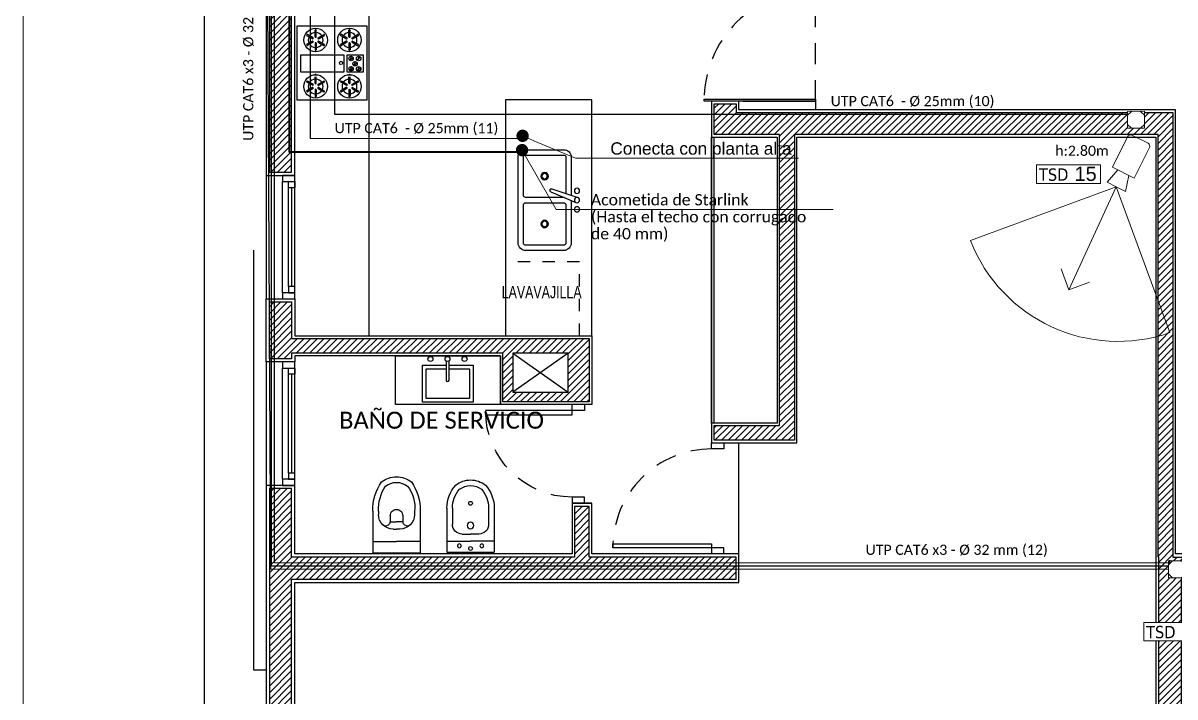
# Model space of a CAD drawing. Header units: millimetres. Extents: x 430 to 1353, y -204 to 152.
# Drawn here: x 641.06 to 650.39, y -115.52 to -110.06 of the extents above; entities that cross this region are included whole.
import ezdxf
from ezdxf import colors
from ezdxf.entities.mleader import LeaderData, LeaderLine
from ezdxf.enums import TextEntityAlignment as Align
from ezdxf.math import Vec2, Vec3

# ---------------------------------------------------------------- set-up
doc = ezdxf.new("R2010")
doc.units = ezdxf.units.MM
doc.linetypes.add('DASHED', pattern=[0.3, 0.17, -0.13])
doc.linetypes.add('HIDDENX3', pattern=[0.15, 0.1, -0.05])
doc.layers.get('0').update_dxf_attribs({"color": 250})
for name, color, linetype in [('AN - Texto 1-25', 252, 'Continuous'), ('AR - Carpinteria', 252, 'Continuous'), ('AR - Equipamiento Fijo', 252, 'Continuous'), ('AR - Ht', 252, 'Continuous'), ('AR - Proyeccion', 252, 'DASHED'), ('AR - Vista 05', 252, 'Continuous'), ('AR - Vista 1', 252, 'Continuous'), ('AR - Vista 4', 252, 'Continuous'), ('AR_Vista 1', 252, 'Continuous'), ('ER-AA', 252, 'HIDDENX3'), ('ND- ESPACIOS', 253, 'Continuous')]:
    doc.layers.add(name, color=color, linetype=linetype)
for name, color, linetype, lineweight in [('ND-Cotas', 252, 'Continuous', 9), ('ND-GLOBAL_Notas', 252, 'Continuous', 9), ('ND-SD_Acometida', 150, 'Continuous', 40), ('ND-SD_Boca', 20, 'Continuous', 9), ('ND-SD_utp_cat6', 30, 'Continuous', 30), ('ND-Texto2', 252, 'Continuous', 9)]:
    doc.layers.add(name, color=color, linetype=linetype, lineweight=lineweight)
doc.styles.add('1', font='arial.ttf')
doc.styles.add('1.50 txt especificaciones', font='tahoma.ttf', dxfattribs={"height": 0.075})
doc.styles.add('50-TXT', font='GOTHIC.TTF', dxfattribs={"width": 0.75, "height": 0.1})
doc.styles.add('Romans 1.100', font='ROMANS.shx', dxfattribs={"height": 0.15})
doc.styles.get("Standard").update_dxf_attribs({"font": 'arial.ttf'})

# ---------------------------------------------------------------- blocks, each defined once
blk = doc.blocks.new('Camara_UTP')
at = {"ltscale": 0.5}
for p, q in [((0.3021, 0.0992), (0.3021, 0)), ((0.3021, 0.0496), (0.4299, 0.0826)), ((0.4299, 0.0826), (0.4299, 0)), ((0.4299, -0.0826), (0.4299, 0)), ((0.3021, -0.0496), (0.4299, -0.0826))]:
    blk.add_line(p, q, dxfattribs=at)
blk.add_lwpolyline([(0.0264, 0.0992), (0.3021, 0.0992), (0.3021, -0.0992), (0.0264, -0.0992, -0.414214), (0, -0.0727), (0, 0.0727, -0.414214)], format="xyb", close=True, dxfattribs=at)
blk = doc.blocks.new('Angulo camara')
for p, q in [((0, 0), (0.6486, 0.6486)), ((0.6486, 0.6486), (0.4694, 0.6486)), ((0.6486, 0.6486), (0.6486, 0.4694))]:
    blk.add_line(p, q)
blk.add_lwpolyline([(0, 1.2576), (0, 0), (1.2576, 0)])
blk.add_arc((-0.0226, -0.0226), 1.2804, 1.01175, 88.98825)
blk = doc.blocks.new('Caja estanca 10x10')
blk.add_wipeout([(-0.0692, 0.0688), (0.0677, 0.0688), (0.0677, -0.0677), (-0.0692, -0.0677)])
for p, q in [((-0.0381, 0.0688), (-0.0692, 0.0377)), ((0.0366, 0.0688), (0.0677, 0.0377)), ((-0.0381, -0.0677), (-0.0692, -0.0366)), ((0.0366, -0.0677), (0.0677, -0.0366))]:
    blk.add_line(p, q)
blk.add_lwpolyline([(-0.0692, 0.0688), (0.0677, 0.0688), (0.0677, -0.0677), (-0.0692, -0.0677)], close=True)
blk = doc.blocks.new('_Dot')
at = {"color": 0, "linetype": 'ByBlock', "lineweight": -2}
blk.add_line((-0.5, 0), (-1, 0), dxfattribs=at)
at = {"color": 0, "linetype": 'ByBlock', "const_width": 0.5}
blk.add_lwpolyline([(-0.25, 0, 1), (0.25, 0, 1)], format="xyb", close=True, dxfattribs=at)
blk = doc.blocks.new('Estufa-p02')
for p, q in [((-0.4498, 0.1991), (-0.4944, 0.2249)), ((-0.4448, 0.2078), (-0.4894, 0.2335)), ((-0.4289, 0.217), (-0.4289, 0.2684)), ((-0.4189, 0.217), (-0.4189, 0.2684)), ((-0.403, 0.2078), (-0.3584, 0.2335)), ((-0.398, 0.1991), (-0.3534, 0.2249)), ((-0.176, 0.1991), (-0.2205, 0.2249)), ((-0.171, 0.2078), (-0.2155, 0.2335)), ((-0.1551, 0.217), (-0.1551, 0.2684)), ((-0.1451, 0.217), (-0.1451, 0.2684)), ((-0.1291, 0.2078), (-0.0846, 0.2335)), ((-0.1241, 0.1991), (-0.0796, 0.2249)), ((-0.4498, 0.1808), (-0.4944, 0.155)), ((-0.4448, 0.1721), (-0.4894, 0.1464)), ((-0.4289, 0.1629), (-0.4289, 0.1115)), ((-0.4189, 0.1629), (-0.4189, 0.1115)), ((-0.403, 0.1721), (-0.3584, 0.1464)), ((-0.398, 0.1808), (-0.3534, 0.155)), ((-0.176, 0.1808), (-0.2205, 0.155)), ((-0.171, 0.1721), (-0.2155, 0.1464)), ((-0.1551, 0.1629), (-0.1551, 0.1115)), ((-0.1451, 0.1629), (-0.1451, 0.1115)), ((-0.1291, 0.1721), (-0.0846, 0.1464)), ((-0.1241, 0.1808), (-0.0796, 0.155)), ((-0.489, 0.0643), (-0.5145, 0.0408)), ((-0.502, 0.0292), (-0.489, 0.0622)), ((-0.4598, 0.0216), (-0.4852, -0.0019)), ((-0.4728, -0.0114), (-0.4598, 0.0216)), ((-0.4275, 0.062), (-0.4529, 0.0385)), ((-0.4405, 0.0289), (-0.4275, 0.062)), ((-0.4891, -0.0253), (-0.5146, -0.0487)), ((-0.5021, -0.0542), (-0.4891, -0.0211)), ((-0.4276, -0.0214), (-0.4531, -0.0448)), ((-0.4406, -0.0544), (-0.4276, -0.0214)), ((-0.4498, -0.1768), (-0.4944, -0.1511)), ((-0.4448, -0.1682), (-0.4894, -0.1425)), ((-0.4289, -0.159), (-0.4289, -0.1076)), ((-0.4189, -0.159), (-0.4189, -0.1076)), ((-0.403, -0.1682), (-0.3584, -0.1425)), ((-0.398, -0.1768), (-0.3534, -0.1511)), ((-0.176, -0.1768), (-0.2205, -0.1511)), ((-0.171, -0.1682), (-0.2155, -0.1425)), ((-0.1551, -0.159), (-0.1551, -0.1076)), ((-0.1451, -0.159), (-0.1451, -0.1076)), ((-0.1291, -0.1682), (-0.0846, -0.1425)), ((-0.1241, -0.1768), (-0.0796, -0.1511)), ((-0.4498, -0.1952), (-0.4944, -0.2209)), ((-0.4448, -0.2039), (-0.4894, -0.2296)), ((-0.4289, -0.2131), (-0.4289, -0.2645)), ((-0.4189, -0.2131), (-0.4189, -0.2645)), ((-0.403, -0.2039), (-0.3584, -0.2296)), ((-0.398, -0.1952), (-0.3534, -0.2209)), ((-0.176, -0.1952), (-0.2205, -0.2209)), ((-0.171, -0.2039), (-0.2155, -0.2296)), ((-0.1551, -0.2131), (-0.1551, -0.2645)), ((-0.1451, -0.2131), (-0.1451, -0.2645)), ((-0.1291, -0.2039), (-0.0846, -0.2296)), ((-0.1241, -0.1952), (-0.0796, -0.2209))]:
    blk.add_line(p, q)
for points in [[(-0.565, 0.3), (0, 0.3), (0, -0.3), (-0.565, -0.3)], [(-0.5352, 0.0745), (-0.4058, 0.0745), (-0.4058, -0.0656), (-0.5352, -0.0656)], [(-0.3787, 0.0745), (-0.0315, 0.0745), (-0.0315, -0.0656), (-0.3787, -0.0656)]]:
    blk.add_lwpolyline(points, close=True)
for centre, radius in [((-0.4239, 0.1899), 0.095), ((-0.1501, 0.1899), 0.095), ((-0.4982, 0.0468), 0.018), ((-0.4697, 0.0066), 0.018), ((-0.4371, 0.0468), 0.018), ((-0.3554, -0.0006), 0.0133), ((-0.4239, -0.186), 0.095), ((-0.4982, -0.0367), 0.018), ((-0.4371, -0.0367), 0.018), ((-0.1501, -0.186), 0.095)]:
    blk.add_circle(centre, radius)
for centre, radius, start, end in [((-0.4919, 0.2292), 0.005, 60, 240), ((-0.4239, 0.1899), 0.06, 153.82255, 206.17745), ((-0.4239, 0.1899), 0.06, 93.82255, 146.17745), ((-0.4473, 0.2035), 0.005, 240, 60), ((-0.4239, 0.2684), 0.005, 360, 180), ((-0.4239, 0.217), 0.005, 180, 0), ((-0.4239, 0.1899), 0.06, 33.82255, 86.17745), ((-0.4005, 0.2035), 0.005, 120, 300), ((-0.4239, 0.1899), 0.06, 333.82255, 26.17745), ((-0.3559, 0.2292), 0.005, 300, 120), ((-0.218, 0.2292), 0.005, 60, 240), ((-0.1501, 0.1899), 0.06, 153.82255, 206.17745), ((-0.1501, 0.1899), 0.06, 93.82255, 146.17745), ((-0.1735, 0.2035), 0.005, 240, 60), ((-0.1501, 0.2684), 0.005, 360, 180), ((-0.1501, 0.217), 0.005, 180, 0), ((-0.1501, 0.1899), 0.06, 33.82255, 86.17745), ((-0.1266, 0.2035), 0.005, 120, 300), ((-0.1501, 0.1899), 0.06, 333.82255, 26.17745), ((-0.0821, 0.2292), 0.005, 300, 120), ((-0.4919, 0.1507), 0.005, 120, 300), ((-0.4239, 0.1899), 0.06, 213.82255, 266.17745), ((-0.4473, 0.1764), 0.005, 300, 120), ((-0.4239, 0.1629), 0.005, 0, 180), ((-0.4239, 0.0965), 0.005, 180, 360), ((-0.4239, 0.1899), 0.06, 273.82255, 326.17745), ((-0.4005, 0.1764), 0.005, 60, 240), ((-0.3559, 0.1507), 0.005, 240, 60), ((-0.218, 0.1507), 0.005, 120, 300), ((-0.1501, 0.1899), 0.06, 213.82255, 266.17745), ((-0.1735, 0.1764), 0.005, 300, 120), ((-0.1501, 0.1629), 0.005, 0, 180), ((-0.1501, 0.0965), 0.005, 180, 360), ((-0.1501, 0.1899), 0.06, 273.82255, 326.17745), ((-0.1266, 0.1764), 0.005, 60, 240), ((-0.0821, 0.1507), 0.005, 240, 60), ((-0.4919, -0.1468), 0.005, 60, 240), ((-0.4239, -0.186), 0.06, 153.82255, 206.17745), ((-0.4239, -0.186), 0.06, 93.82255, 146.17745), ((-0.4473, -0.1725), 0.005, 240, 60), ((-0.4239, -0.1076), 0.005, 360, 180), ((-0.4239, -0.159), 0.005, 180, 0), ((-0.4239, -0.186), 0.06, 33.82255, 86.17745), ((-0.4005, -0.1725), 0.005, 120, 300), ((-0.4239, -0.186), 0.06, 333.82255, 26.17745), ((-0.3559, -0.1468), 0.005, 300, 120), ((-0.218, -0.1468), 0.005, 60, 240), ((-0.1501, -0.186), 0.06, 153.82255, 206.17745), ((-0.1501, -0.186), 0.06, 93.82255, 146.17745), ((-0.1735, -0.1725), 0.005, 240, 60), ((-0.1501, -0.1076), 0.005, 360, 180), ((-0.1501, -0.159), 0.005, 180, 0), ((-0.1501, -0.186), 0.06, 33.82255, 86.17745), ((-0.1266, -0.1725), 0.005, 120, 300), ((-0.1501, -0.186), 0.06, 333.82255, 26.17745), ((-0.0821, -0.1468), 0.005, 300, 120), ((-0.4919, -0.2253), 0.005, 120, 300), ((-0.4239, -0.186), 0.06, 213.82255, 266.17745), ((-0.4473, -0.1996), 0.005, 300, 120), ((-0.4239, -0.2131), 0.005, 0, 180), ((-0.4239, -0.2645), 0.005, 180, 360), ((-0.4239, -0.186), 0.06, 273.82255, 326.17745), ((-0.4005, -0.1996), 0.005, 60, 240), ((-0.3559, -0.2253), 0.005, 240, 60), ((-0.218, -0.2253), 0.005, 120, 300), ((-0.1501, -0.186), 0.06, 213.82255, 266.17745), ((-0.1735, -0.1996), 0.005, 300, 120), ((-0.1501, -0.2131), 0.005, 0, 180), ((-0.1501, -0.2645), 0.005, 180, 360), ((-0.1501, -0.186), 0.06, 273.82255, 326.17745), ((-0.1266, -0.1996), 0.005, 60, 240), ((-0.0821, -0.2253), 0.005, 240, 60)]:
    blk.add_arc(centre, radius, start, end)
blk = doc.blocks.new('*U491')
blk.add_lwpolyline([(0.05, 0.1), (0.05, 0.9), (0.0833, 0.9), (0.0833, 0.1)], close=True)
for points in [[(0, 0), (0.05, 0), (0.05, 0.1), (0, 0.1)], [(0.9, 0), (0.85, 0), (0.85, 0.1), (0.9, 0.1)]]:
    blk.add_lwpolyline(points)
at = {"color": 8, "linetype": 'DASHED'}
blk.add_arc((0.05, 0.1), 0.8, 360, 90, dxfattribs=at)
blk = doc.blocks.new('*U492')
blk.add_lwpolyline([(0.05, 0.1), (0.05, 0.8), (0.0833, 0.8), (0.0833, 0.1)], close=True)
for points in [[(0, 0), (0.05, 0), (0.05, 0.1), (0, 0.1)], [(0.8, 0), (0.75, 0), (0.75, 0.1), (0.8, 0.1)]]:
    blk.add_lwpolyline(points)
at = {"color": 8, "linetype": 'DASHED'}
blk.add_arc((0.05, 0.1), 0.7, 360, 90, dxfattribs=at)
blk = doc.blocks.new('INOD3-VS')
for p, q in [((-0.19, 0), (0.19, 0)), ((-0.19, -0.3341), (-0.19, 0)), ((0.19, -0.3341), (0.19, 0)), ((-0.19, -0.09), (0, -0.09)), ((0.19, -0.09), (0, -0.09)), ((-0.05, -0.2972), (-0.05, -0.2472)), ((-0.05, -0.2472), (0, -0.2472)), ((-0.0277, -0.19), (0, -0.19)), ((0.0277, -0.19), (0, -0.19)), ((0.05, -0.2472), (0, -0.2472)), ((0.05, -0.2972), (0.05, -0.2472)), ((-0.145, -0.3341), (-0.145, -0.3073)), ((0.145, -0.3341), (0.145, -0.3073))]:
    blk.add_line(p, q)
for centre, radius, start, end in [((-0.0277, -0.3073), 0.1173, 90, 179.99998), ((-0.0948, -0.2591), 0.0464, 14.88512, 92.9268), ((0.0277, -0.3073), 0.1173, 0.00002, 90), ((0.0948, -0.2591), 0.0464, 87.0732, 165.11488), ((0.1948, -0.3441), 0.3849, 178.52085, 215.40847), ((0.1977, -0.3446), 0.3429, 178.2465, 213.55057), ((0, -0.2972), 0.05, 179.99997, 270), ((0, -0.2972), 0.05, 270, 0.00003), ((-0.1274, -0.3646), 0.2741, 321.81013, 6.3928), ((-0.1924, -0.3448), 0.3826, 324.47335, 1.59733), ((0, -0.4189), 0.145, 232.61896, 270), ((0, -0.4189), 0.145, 270, 307.38104), ((0, -0.4189), 0.19, 231.24686, 270), ((0, -0.4189), 0.19, 270, 308.75314)]:
    blk.add_arc(centre, radius, start, end)
blk = doc.blocks.new('BIDE2-VS')
for p, q in [((-0.19, 0), (0.19, 0)), ((-0.19, -0.3541), (-0.19, 0)), ((0.19, -0.3541), (0.19, 0)), ((-0.19, -0.09), (0, -0.09)), ((0.19, -0.09), (0, -0.09)), ((-0.0669, -0.146), (0, -0.146)), ((0.0669, -0.146), (0, -0.146)), ((-0.145, -0.3541), (-0.145, -0.2242)), ((0.145, -0.3541), (0.145, -0.2242)), ((-0.145, -0.3541), (-0.145, -0.3273))]:
    blk.add_line(p, q)
for centre, radius in [((-0.09, -0.0515), 0.015), ((0.09, -0.0515), 0.015), ((0, -0.215), 0.026)]:
    blk.add_circle(centre, radius)
for centre, radius, start, end in [((0, -0.0302), 0.015, 90, 270), ((0, -0.0302), 0.015, 270, 90), ((-0.0669, -0.2242), 0.0781, 89.99997, 179.99998), ((0.0669, -0.2242), 0.0781, 0.00002, 90.00003), ((0.0839, -0.3541), 0.2739, 179.99999, 222.22556), ((0.0839, -0.3541), 0.2289, 179.99999, 221.31589), ((-0.0839, -0.3541), 0.2289, 318.68411, 0.00001), ((-0.0839, -0.3541), 0.2739, 317.77444, 0.00001), ((0, -0.3927), 0.015, 90, 270), ((0, -0.3927), 0.015, 270, 90), ((0, -0.39), 0.19, 231.24686, 270), ((0, -0.39), 0.145, 232.61896, 270), ((0, -0.39), 0.145, 270, 307.38104), ((0, -0.39), 0.19, 270, 308.75314)]:
    blk.add_arc(centre, radius, start, end)
blk = doc.blocks.new('*U496')
at = {"color": 8}
blk.add_line((0.9, 0.025), (0.1, 0.025), dxfattribs=at)
at = {"layer": 'AR - Carpinteria'}
for p, q in [((0.05, 0.1), (0.95, 0.1)), ((0.05, 0), (0.95, 0)), ((0.1, 0.05), (0.9, 0.05))]:
    blk.add_line(p, q, dxfattribs=at)
for points in [[(0, 0), (0.05, 0), (0.05, 0.1), (0, 0.1)], [(0.95, 0), (1, 0), (1, 0.1), (0.95, 0.1)], [(0.05, 0), (0.1, 0), (0.1, 0.05), (0.05, 0.05)], [(0.95, 0), (0.9, 0), (0.9, 0.05), (0.95, 0.05)]]:
    blk.add_lwpolyline(points, close=True, dxfattribs=at)
blk = doc.blocks.new('Tarja-p07')
for p, q in [((-0.475, 0.56), (-0.475, 0.2)), ((0.405, 0.63), (-0.405, 0.63)), ((0.475, 0.2), (0.475, 0.56)), ((-0.106, 0.312), (-0.024, 0.067)), ((-0.079, 0.322), (0.023, 0.085)), ((-0.405, 0.13), (-0.045, 0.13)), ((0.004, 0.13), (0.405, 0.13))]:
    blk.add_line(p, q)
for points in [[(-0.025, 0.197, 0.035735), (-0.025, 0.2), (-0.025, 0.56, 0.414214), (-0.045, 0.58), (-0.405, 0.58, 0.414214), (-0.425, 0.56)], [(-0.425, 0.56), (-0.425, 0.2, 0.414214), (-0.405, 0.18), (-0.062, 0.18, 0.414214)]]:
    blk.add_lwpolyline(points, format="xyb")
blk.add_lwpolyline([(0.025, 0.56), (0.025, 0.2, 0.414214), (0.045, 0.18), (0.405, 0.18, 0.414214), (0.425, 0.2), (0.425, 0.56, 0.414214), (0.405, 0.58), (0.045, 0.58, 0.414214)], format="xyb", close=True)
for centre, radius in [((-0.225, 0.38), 0.035), ((-0.225, 0.38), 0.025), ((0.225, 0.38), 0.035), ((0.225, 0.38), 0.025), ((-0.087, 0.075), 0.025), ((0, 0.075), 0.025), ((0.087, 0.075), 0.025)]:
    blk.add_circle(centre, radius)
for centre, radius, start, end in [((-0.405, 0.56), 0.07, 90, 180), ((0.405, 0.56), 0.07, 360, 90), ((-0.092, 0.316), 0.0147, 23.221, 198.6421), ((-0.405, 0.2), 0.07, 180, 270), ((-0.405, 0.2), 0.02, 180, 270), ((-0.405, 0.2), 0.02, 180, 270), ((0.405, 0.2), 0.07, 270, 360)]:
    blk.add_arc(centre, radius, start, end)
blk = doc.blocks.new('PLANTA BAJA')
at = {"layer": 'AR - Ht', "true_color": 0x383838, "transparency": 33554610}
h = blk.add_hatch(dxfattribs=at)
h.set_pattern_fill('ANSI31', color=250, scale=0.012)
h.set_pattern_definition([(45, (-605.2518, -51.777135), (-0.0269407684, 0.0269407684), [])])
h.paths.add_polyline_path([(23.605, 24.735), (23.425, 24.735), (23.425, 24.69), (22.52, 24.69), (22.52, 24.6304), (22.7591, 24.6304), (22.7591, 24.5804), (22.52, 24.5804), (22.52, 24.52), (23.425, 24.52), (23.425, 24.45), (23.605, 24.45)])
h.paths.add_polyline_path([(18.205, 30.805), (18.025, 30.805), (18.025, 30.625), (18.205, 30.625)])
h.paths.add_polyline_path([(0.205, 16.225), (1.215, 16.225), (1.215, 16.405), (0.025, 16.405), (0.025, 10.52), (0.205, 10.52), (0.205, 11.8904), (0.205, 13.0025), (1.1975, 13.0025), (1.1975, 13.0679), (0.5175, 13.0679), (0.5175, 13.1179), (1.1975, 13.1179), (1.1975, 13.1825), (0.205, 13.1825), (0.205, 14.9569), (0.82, 14.9569), (0.82, 15.0769), (0.205, 15.0769)])
h.paths.add_polyline_path([(4.45, 16.405), (2.165, 16.405), (2.165, 16.225), (3.625, 16.225), (3.625, 13.1825), (2.6375, 13.1825), (2.6375, 13.1179), (3.3175, 13.1179), (3.3175, 13.0679), (2.6375, 13.0679), (2.6375, 13.0025), (3.625, 13.0025), (3.625, 12.015), (3.805, 12.015), (3.805, 16.225), (4.45, 16.225)])
h.paths.add_polyline_path([(7.455, 16.405), (5.5, 16.405), (5.5, 16.225), (7.455, 16.225)])
h.paths.add_polyline_path([(7.34, 11.005), (3.805, 11.005), (3.805, 11.075), (3.625, 11.075), (3.625, 10.825), (4.155, 10.825), (4.155, 8.47), (3.625, 8.47), (3.625, 8.35), (4.275, 8.35), (4.275, 10.825), (7.22, 10.825), (7.22, 7.405), (7.225, 7.405), (7.225, 0.025), (7.405, 0.025), (7.405, 7.225), (7.475, 7.225), (7.475, 7.405), (7.34, 7.405)])
h.paths.add_polyline_path([(3.805, 7.405), (2.615, 7.405), (2.615, 7.8154), (2.495, 7.8154), (2.495, 7.405), (0.205, 7.405), (0.205, 7.96), (0.025, 7.96), (0.025, 0.025), (0.205, 0.025), (0.205, 7.225), (3.805, 7.225)])
h.paths.add_polyline_path([(11.69, 7.405), (9.89, 7.405), (9.725, 7.405), (9.725, 7.225), (11.69, 7.225)])
h.paths.add_polyline_path([(14.62, 11.005), (10.81, 11.005), (10.81, 10.825), (14.62, 10.825)])
h.paths.add_polyline_path([(18.225, 11.005), (15.875, 11.005), (15.875, 10.825), (18.055, 10.825), (18.055, 9.505), (17.475, 9.505), (17.475, 9.175), (17.215, 9.175), (17.215, 9.055), (18.055, 9.055), (18.055, 7.405), (17.47, 7.405), (17.47, 7.225), (18.035, 7.225), (18.195, 7.225), (18.22, 7.225), (18.22, 7.405), (18.175, 7.405), (18.175, 10.825), (18.225, 10.825)])
h.paths.add_polyline_path([(18.055, 9.425), (18.055, 9.175), (17.555, 9.175), (17.555, 9.425)], flags=16)
h.paths.add_polyline_path([(16.42, 7.405), (16.375, 7.405), (16.375, 9.95), (16.255, 9.95), (16.255, 7.405), (13.74, 7.405), (13.74, 7.225), (14.29, 7.225), (14.29, 5.415), (14.74, 5.415), (14.74, 7.225), (16.395, 7.225), (16.42, 7.2251)])
h.paths.add_polyline_path([(23.605, 16.405), (21.57, 16.405), (21.57, 16.225), (23.425, 16.225), (23.425, 11.685), (19.375, 11.685), (19.375, 12.365), (19.255, 12.365), (19.17, 12.365), (19.17, 12.245), (19.255, 12.245), (19.255, 11.005), (19.165, 11.005), (19.165, 10.825), (19.375, 10.825), (19.375, 11.565), (23.425, 11.565), (23.425, 7.405), (21.57, 7.405), (21.57, 7.225), (23.605, 7.225)])
h.paths.add_polyline_path([(18.22, 16.405), (17.91, 16.405), (17.91, 16.225), (18.055, 16.225), (18.055, 12.25), (18.22, 12.25), (18.22, 12.36), (18.175, 12.36), (18.175, 16.225), (18.22, 16.225)])
h.paths.add_polyline_path([(21.77, 23.57), (20.7625, 23.57), (20.7625, 23.535), (21.3625, 23.535), (21.3625, 23.435), (20.7625, 23.435), (20.7625, 23.4), (21.66, 23.4), (21.66, 23.165), (21.77, 23.165)])
h.paths.add_polyline_path([(18.9175, 23.535), (19.5125, 23.535), (19.5125, 23.57), (18.215, 23.57), (18.215, 23.615), (18.025, 23.615), (18.025, 19.825), (18.23, 19.825), (18.255, 19.825), (18.255, 20.005), (18.205, 20.005), (18.205, 23.4), (19.5125, 23.4), (19.5125, 23.435), (18.9175, 23.435)])
h.paths.add_polyline_path([(23.605, 30.805), (23.355, 30.805), (23.355, 30.625), (23.425, 30.625), (23.425, 26.15), (21.66, 26.15), (21.66, 24.52), (21.77, 24.52), (21.77, 26.04), (23.425, 26.04), (23.425, 25.785), (23.605, 25.785)])
h.paths.add_polyline_path([(3.825, 20.005), (2.3749, 20.005), (2.3749, 20.055), (2.265, 20.055), (2.265, 20.005), (0.205, 20.005), (0.205, 20.055), (0.025, 20.055), (0.025, 19.825), (3.825, 19.825)])
h.paths.add_polyline_path([(5.605, 23.61), (5.425, 23.61), (5.425, 20.005), (5.375, 20.005), (5.375, 19.825), (5.4, 19.825), (5.605, 19.825)])
h.paths.add_polyline_path([(5.605, 30.805), (5.425, 30.805), (5.425, 30.625), (5.605, 30.625)])
h.paths.add_polyline_path([(0.21, 21.41), (0.21, 21.66), (0.36, 21.66), (0.36, 21.41)], flags=16)
h.paths.add_polyline_path([(0.435, 21.66), (2.2649, 21.66), (2.2649, 20.905), (2.3749, 20.905), (2.3749, 21.66), (4.055, 21.66), (4.055, 20.96), (4.165, 20.96), (4.165, 21.635), (4.165, 22.685), (4.015, 22.685), (4.015, 21.77), (1.965, 21.77), (1.965, 22.685), (1.815, 22.685), (1.815, 21.77), (0.42, 21.77), (0.205, 21.77), (0.205, 30.625), (0.275, 30.625), (0.275, 30.805), (0.23, 30.805), (0.025, 30.805), (0.025, 21.085), (0.205, 21.085), (0.205, 21.335), (0.435, 21.335)])
h.paths.add_polyline_path([(1.995, 8.7404), (1.995, 9.055), (2.445, 9.055), (2.445, 8.7404)], flags=16)
h.paths.add_polyline_path([(2.615, 9.035), (2.615, 9.175), (0.205, 9.175), (0.205, 9.47), (0.025, 9.47), (0.025, 9.035), (0.025, 9.01), (0.205, 9.01), (0.205, 9.055), (1.915, 9.055), (1.915, 8.6604), (2.615, 8.6604)])
h.paths.add_polyline_path([(23.425, 21.935), (23.17, 21.935), (23.17, 22.09), (23.425, 22.09)], flags=16)
h.paths.add_polyline_path([(23.605, 23.4), (23.425, 23.4), (23.425, 23.335), (22.62, 23.335), (22.62, 23.2754), (22.8591, 23.2754), (22.8591, 23.2254), (22.62, 23.2254), (22.62, 23.165), (23.425, 23.165), (23.425, 22.165), (23.095, 22.165), (23.095, 21.935), (21.795, 21.935), (21.66, 21.935), (21.66, 21.865), (21.795, 21.865), (23.425, 21.865), (23.425, 20.005), (21.77, 20.005), (21.77, 21.115), (21.66, 21.115), (21.66, 20.005), (21.605, 20.005), (21.605, 19.825), (21.64, 19.825), (23.605, 19.825)])
at = {"layer": 'AN - Texto 1-25'}
blk.add_line((1.895, 9.055), (1.895, 9.055), dxfattribs=at)
at = {"layer": 'AR - Carpinteria'}
for p, q in [((0, 10.495), (0, 9.495)), ((0, 8.985), (0, 7.985)), ((3.825, 7.43), (3.825, 8.33))]:
    blk.add_line(p, q, dxfattribs=at)
blk.add_lwpolyline([(4.445, 11.095), (3.545, 11.095), (3.545, 11.113), (4.445, 11.113)], close=True, dxfattribs=at)
at = {"layer": 'AR - Equipamiento Fijo'}
for p, q in [((0.83, 12.985), (0.83, 9.195)), ((2.635, 9.195), (2.635, 9.795)), ((1.4549, 8.9922), (1.4549, 8.8376)), ((1.4789, 8.9922), (1.4789, 8.8376))]:
    blk.add_line(p, q, dxfattribs=at)
for points in [[(2.635, 9.795), (2.635, 11.1059), (1.935, 11.1059), (1.935, 9.195)], [(1.4789, 8.9585), (1.6755, 8.9585), (1.6755, 8.6585), (1.2645, 8.6585), (1.2645, 8.9585), (1.4549, 8.9585)], [(1.4789, 8.9285), (1.6455, 8.9285), (1.6455, 8.6885), (1.2945, 8.6885), (1.2945, 8.9285), (1.4549, 8.9285)]]:
    blk.add_lwpolyline(points, dxfattribs=at)
blk.add_lwpolyline([(1.045, 9.035), (1.895, 9.035), (1.895, 8.6404), (1.045, 8.6404)], close=True, dxfattribs=at)
blk.add_arc((1.4669, 8.8387), 0.0121, 185.54641, 354.45359, dxfattribs=at)
at = {"layer": 'AR - Proyeccion', "color": 8}
blk.add_line((4.445, 11.095), (4.445, 12.013), dxfattribs=at)
at = {"layer": 'AR - Proyeccion', "ltscale": 20}
blk.add_line((3.605, 10.805), (3.605, 8.49), dxfattribs=at)
blk.add_lwpolyline([(0, 6.49), (-0.0998, 6.49), (-0.1002, 17.28), (5.425, 17.28), (5.425, 19.8)], dxfattribs=at)
at = {"layer": 'AR - Proyeccion', "color": 8}
blk.add_arc((4.436, 11.104), 0.8911, 89.34645, 180.57872, dxfattribs=at)
at = {"layer": 'AR - Vista 05'}
for p, q in [((3.8582, 11.095), (4.445, 11.095)), ((4.445, 11.095), (4.445, 11.025))]:
    blk.add_line(p, q, dxfattribs=at)
for points in [[(1.2175, 13.1179), (1.2175, 13.2025), (0.23, 13.2025), (0.23, 14.9369), (0.84, 14.9369), (0.84, 15.0969), (0.23, 15.0969), (0.23, 16.2), (1.24, 16.2), (1.24, 16.43), (0, 16.43), (0, 10.495), (0.23, 10.495), (0.23, 11.8904)], [(2.475, 7.8404), (2.635, 7.8404), (2.475, 7.8404), (2.475, 7.43), (0.23, 7.43), (0.23, 7.985), (0, 7.985), (0, 0), (0.23, 0), (0.23, 7.2), (3.825, 7.2), (3.825, 7.43), (2.635, 7.43), (2.635, 7.8404)]]:
    blk.add_lwpolyline(points, dxfattribs=at)
for points in [[(7.43, 7.2), (7.5, 7.2), (7.5, 7.43), (7.36, 7.43), (7.36, 11.025), (3.825, 11.025), (3.825, 11.095), (3.605, 11.095), (3.605, 10.805), (4.135, 10.805), (4.135, 8.49), (3.605, 8.49), (3.605, 8.33), (4.295, 8.33), (4.295, 10.805), (7.2, 10.805), (7.2, 0), (7.43, 0)], [(2.635, 8.6404), (1.895, 8.6404), (1.895, 9.035), (0.23, 9.035), (0.23, 8.985), (0, 8.985), (0, 9.035), (0, 9.495), (0.23, 9.495), (0.23, 9.195), (2.635, 9.195), (2.635, 9.035)]]:
    blk.add_lwpolyline(points, close=True, dxfattribs=at)
for centre in [(1.3283, 9.0081), (1.4669, 9.0081), (1.6049, 9.0081)]:
    blk.add_circle(centre, 0.02, dxfattribs=at)
at = {"layer": 'AR - Vista 1'}
for p, q in [((3.605, 8.49), (3.605, 10.805)), ((3.625, 8.49), (3.625, 10.805)), ((1.995, 9.055), (2.445, 8.7404)), ((2.445, 9.055), (1.995, 8.7404))]:
    blk.add_line(p, q, dxfattribs=at)
at = {"layer": 'AR - Vista 4'}
blk.add_lwpolyline([(1.1975, 13.1179), (1.1975, 13.1825), (0.205, 13.1825), (0.205, 14.9569), (0.82, 14.9569), (0.82, 15.0769), (0.205, 15.0769), (0.205, 16.225), (1.215, 16.225), (1.215, 16.405), (0.025, 16.405), (0.025, 10.52), (0.205, 10.52), (0.205, 11.8904)], dxfattribs=at)
for points in [[(7.22, 10.825), (4.275, 10.825), (4.275, 8.35), (3.625, 8.35), (3.625, 8.47), (4.155, 8.47), (4.155, 10.825), (3.625, 10.825), (3.625, 11.075), (3.805, 11.075), (3.805, 11.005), (7.34, 11.005), (7.34, 7.405), (7.475, 7.405), (7.475, 7.225), (7.405, 7.225), (7.405, 0.025), (7.225, 0.025), (7.225, 7.405), (7.22, 7.405)], [(2.615, 8.6604), (1.915, 8.6604), (1.915, 9.055), (0.205, 9.055), (0.205, 9.01), (0.025, 9.01), (0.025, 9.035), (0.025, 9.47), (0.205, 9.47), (0.205, 9.175), (2.615, 9.175), (2.615, 9.035)], [(2.445, 9.055), (1.995, 9.055), (1.995, 8.7404), (2.445, 8.7404)], [(2.495, 7.8154), (2.495, 7.405), (0.205, 7.405), (0.205, 7.96), (0.025, 7.96), (0.025, 0.025), (0.205, 0.025), (0.205, 7.225), (3.805, 7.225), (3.805, 7.405), (2.615, 7.405), (2.615, 7.8154)]]:
    blk.add_lwpolyline(points, close=True, dxfattribs=at)
at = {"layer": 'AR_Vista 1'}
blk.add_lwpolyline([(0, 0), (-0.5, 0), (-0.5, 16.43), (-0.5, 16.93), (0, 16.93)], dxfattribs=at)
at = {"layer": 'AR - Carpinteria', "rotation": 90}
for name, p in [('*U496', (0.23, 9.495)), ('*U496', (0.23, 7.985)), ('*U491', (3.705, 7.43))]:
    blk.add_blockref(name, p, dxfattribs=at)
at = {"layer": 'AR - Carpinteria', "xscale": -1.000000000000024, "rotation": 90}
blk.add_blockref('*U492', (2.575, 8.6404), dxfattribs=at)
at = {"layer": 'AR - Equipamiento Fijo', "rotation": 179.9999999999999}
blk.add_blockref('Estufa-p02', (0.2491, 11.405), dxfattribs=at)
at = {"layer": 'AR - Equipamiento Fijo'}
for name, p, xscale, yscale, zscale, rotation in [('Tarja-p07', (2.5797, 10.295), -0.8590521644313922, 0.8590521644313922, 0.8590521644313678, 90), ('INOD3-VS', (1.0539, 7.44), -1.01, 1.01, 1.01, 180), ('BIDE2-VS', (1.6535, 7.4435), -1.01, 1.01, 1.01, 180)]:
    blk.add_blockref(name, p, dxfattribs=dict(at, xscale=xscale, yscale=yscale, zscale=zscale, rotation=rotation))
blk = doc.blocks.new('Toma_Señal _Debil')
at = {"ltscale": 0.5}
blk.add_wipeout([(0, 0), (0.5168, 0), (0.5168, 0.15), (0, 0.15)], dxfattribs=at)
blk.add_lwpolyline([(0, 0), (0.5168, 0), (0.5168, 0.15), (0, 0.15)], close=True, dxfattribs=at)
at = {"ltscale": 0.5, "insert": (0.0199, 0.0196), "char_height": 0.1, "attachment_point": 7, "style": '1.50 txt especificaciones'}
blk.add_mtext_dynamic_manual_height_columns('TSD', width=0.221758, gutter_width=0.2779, heights=[0.1021], dxfattribs=at)
at = {"ltscale": 0.5, "style": '1'}
blk.add_attdef('00', text='', height=1, dxfattribs=at).set_placement((0.3081, 0.0205), (0.4865, 0.0205), align=Align.ALIGNED)

msp = doc.modelspace()

# ---------------------------------------------------------------- linework, layer by layer
at = {"layer": 'ER-AA'}
msp.add_lwpolyline([(644.9692, -112.593), (645.5692, -112.593), (645.5692, -111.993), (644.9692, -111.993), (644.9692, -112.593)], dxfattribs=at)
at = {"layer": 'ND-GLOBAL_Notas'}
msp.add_lwpolyline([(641.0647, -82.4423), (668.7291, -82.4423), (668.7291, -123.7575), (641.0647, -123.7575)], close=True, dxfattribs=at)
at = {"layer": 'ND-SD_Acometida'}
msp.add_lwpolyline([(645.0977, -111.1038), (643.2213, -111.1038), (643.2213, -107.7835)], dxfattribs=at)
at = {"layer": 'ND-SD_utp_cat6'}
for points in [[(650.4008, -114.483), (643.0721, -114.482), (643.0331, -107.3086)], [(650.3862, -114.4579), (643.0764, -114.4569), (643.0764, -107.3086)], [(650.0121, -110.8011), (643.5879, -110.7993), (643.5879, -107.317), (643.2529, -107.317)], [(645.0985, -110.9958), (643.3932, -110.9939), (643.3932, -107.373)], [(656.8168, -114.4588), (650.3862, -114.4579)]]:
    msp.add_lwpolyline(points, dxfattribs=at)

# ---------------------------------------------------------------- block references
at = {"layer": 'AR - Vista 05'}
msp.add_blockref('PLANTA BAJA', (643.0342, -121.788), dxfattribs=at)
at = {"layer": 'ND-SD_Boca'}
for name, p, rotation in [('Camara_UTP', (650.1069, -111.0006), 243.5573335881241), ('Angulo camara', (649.9154, -111.3855), 200.2141439937626)]:
    msp.add_blockref(name, p, dxfattribs=dict(at, rotation=rotation))

# ---------------------------------------------------------------- texts
at = {"layer": 'ER-AA', "style": '50-TXT', "width": 0.75}
msp.add_text('LAVAVAJILLA', height=0.1, dxfattribs=at).set_placement((644.94, -112.2883, 0))
at = {"layer": 'ND- ESPACIOS', "insert": (643.6231, -113.2063), "char_height": 0.15, "attachment_point": 1, "rotation": 0.00461}
msp.add_mtext_dynamic_manual_height_columns('{\\fCalibri|b0|i0|c0|p34;\\H0.91667x;BAÑO DE SERVICIO}', width=2.082022, gutter_width=10.7544, heights=[0.3575], dxfattribs=at)
at = {"layer": 'ND-Cotas', "char_height": 0.09, "attachment_point": 1}
for s, width, gutter_width, insert, rotation in [('{\\fCalibri|b0|i0|c0|p34;\\H0.91667x;UTP CAT6 x3 - Ø 32 mm (12) }', 1.673111, 12.173, (642.8468, -111.0135), 90.00461), ('{\\fCalibri|b0|i0|c0|p34;\\H0.91667x;UTP CAT6  - Ø 25mm (10)}', 2.129747, 9.0166, (647.6032, -110.6501), 0.00461), ('{\\fCalibri|b0|i0|c0|p34;\\H0.91667x;UTP CAT6  - Ø 25mm (11)}', 2.129747, 9.0166, (643.587, -110.869), 0.00461), ('{\\fCalibri|b0|i0|c0|p34;\\H0.91667x;h:2.80m}', 0.67411, 10.291, (649.421, -111.052), 0.00461), ('{\\fCalibri|b0|i0|c0|p34;\\H0.91667x;UTP CAT6 x3 - Ø 32 mm (12)}', 1.673111, 12.173, (647.8852, -114.2829), 0.00461)]:
    msp.add_mtext_dynamic_manual_height_columns(s, width=width, gutter_width=gutter_width, heights=[0.1264], dxfattribs=dict(at, insert=insert, rotation=rotation))

# ---------------------------------------------------------------- leaders
at = {"layer": 'ND-Texto2'}
ml = msp.add_multileader_mtext('Standard', dxfattribs=at)
ml.set_content('{\\fArial|b0|i0|c0|p34;Conecta con planta alta}', color=256, style='Romans 1.100')
ml.set_leader_properties(color=256, linetype='ByLayer', lineweight=-1)
ml.set_arrow_properties(name='DOT')
ml.build(insert=Vec2(0, 0))
ml.multileader.update_dxf_attribs({"text_left_attachment_type": 5, "text_right_attachment_type": 6, "dogleg_length": 0.00005, "arrow_head_size": 0.1})
ctx = ml.context
ctx.base_point, ctx.char_height, ctx.arrow_head_size, ctx.landing_gap_size, ctx.plane_origin = Vec3(645.619, -111.1545), 0.1, 0.1, 0.2, Vec3(648.2328, -107.251)
ctx.left_attachment, ctx.right_attachment = 5, 6
notes = []
notes.append((ctx, [(0, (1, 1, 0), (645.5361, -111.1545), (1, 0), 0.0829, [(0, [(645.1089, -110.9727)], 0, [])])]))
ctx.mtext.insert, ctx.mtext.rotation, ctx.mtext.width, ctx.mtext.defined_height, ctx.mtext.line_spacing_factor, ctx.mtext.flow_direction = Vec3(645.819, -111.0251), 6.283185, 3.024959, 1.2743, 0.9, 5
ml = msp.add_multileader_mtext('Standard', dxfattribs=at)
ml.set_content('{\\fCalibri|b0|i0|c0|p34;\\H0.91667x;Acometida de Starlink\\P(Hasta el techo con corrugado \\Pde 40 mm)}', color=256, style='Romans 1.100')
ml.set_leader_properties(color=256, linetype='ByLayer', lineweight=-1)
ml.set_arrow_properties(name='DOT')
ml.build(insert=Vec2(0, 0))
ml.multileader.update_dxf_attribs({"text_left_attachment_type": 6, "text_right_attachment_type": 6, "dogleg_length": 0.00005, "arrow_head_size": 0.1})
ctx = ml.context
ctx.base_point, ctx.char_height, ctx.arrow_head_size, ctx.landing_gap_size, ctx.plane_origin = Vec3(645.4625, -111.5686), 0.1, 0.1, 0.2, Vec3(648.2284, -107.367)
ctx.left_attachment, ctx.right_attachment = 6, 6
notes.append((ctx, [(0, (1, 1, 0), (645.3796, -111.5686), (1, 0), 0.0829, [(0, [(645.1045, -111.0887)], 0, [])])]))
ctx.mtext.insert, ctx.mtext.rotation, ctx.mtext.width, ctx.mtext.defined_height, ctx.mtext.line_spacing_factor, ctx.mtext.flow_direction = Vec3(645.6625, -111.4443), 6.283185, 3.024959, 1.2743, 0.9, 5
for ctx, leaders in notes:
    for number, flags, end, landing, length, lines in leaders:
        leader = LeaderData()
        leader.index, (leader.has_last_leader_line, leader.has_dogleg_vector, leader.attachment_direction) = number, flags
        leader.last_leader_point, leader.dogleg_vector, leader.dogleg_length = Vec3(end), Vec3(landing), length
        for number, points, colour, breaks in lines:
            line = LeaderLine()
            line.index, line.vertices, line.color, line.breaks = number, Vec3.list(points), colors.encode_raw_color(colour), breaks
            leader.lines.append(line)
        ctx.leaders.append(leader)

# ---------------------------------------------------------------- next in the draw order: block references
at = {"layer": 'ND-SD_Boca'}
msp.add_blockref('Caja estanca 10x10', (650.4077, -114.483), dxfattribs=at)
ref = msp.add_blockref('Toma_Señal _Debil', (650.1369, -115.0619), dxfattribs=at)
ref.add_attrib('00', '16', dxfattribs={"layer": '0', "ltscale": 0.5, "height": 0.11484, "style": '1'}).set_placement((650.4449, -115.0413), (650.6234, -115.0413), align=Align.ALIGNED)

# ---------------------------------------------------------------- next in the draw order: linework, layer by layer
at = {"layer": 'ND-SD_utp_cat6'}
msp.add_lwpolyline([(650.3459, -114.408), (650.3448, -114.4313), (643.1001, -114.4294), (643.1001, -107.2294)], dxfattribs=at)

# ---------------------------------------------------------------- next in the draw order: block references
at = {"layer": 'ND-SD_Boca', "rotation": 180.1589713412534}
msp.add_blockref('Caja estanca 10x10', (650.0739, -110.8422), dxfattribs=at)
at = {"layer": 'ND-SD_Boca'}
ref = msp.add_blockref('Toma_Señal _Debil', (649.2695, -111.3579), dxfattribs=at)
ref.add_attrib('00', '15', dxfattribs={"layer": '0', "ltscale": 0.5, "height": 0.11484, "style": '1'}).set_placement((649.5776, -111.3374), (649.7561, -111.3374), align=Align.ALIGNED)

doc.saveas('drawing.dxf')
